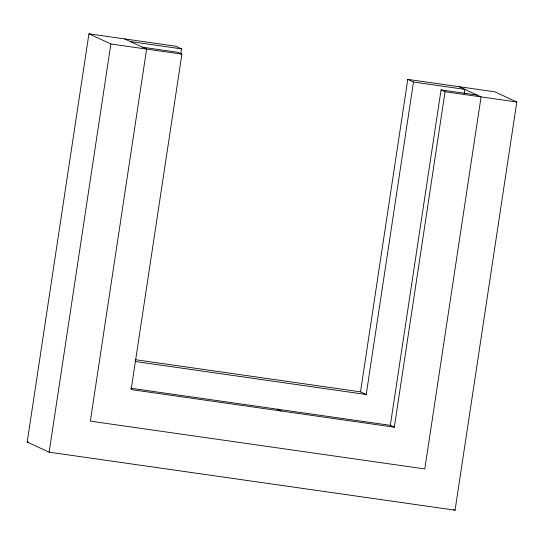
<?xml version="1.0" encoding="UTF-8"?>
<svg xmlns="http://www.w3.org/2000/svg" width="544" height="544" viewBox="0 0 544 544"><rect width="100%" height="100%" fill="white"/><g stroke="black" fill="none" stroke-linecap="round" stroke-linejoin="round"><path stroke-width="0.82" d="M407.776 79.376L413.481 82.022L366.221 394.509L360.516 391.857L407.776 79.376L494.856 91.82L516.8 101.993L455.07 510.184L49.144 452.18L27.2 442.007L88.93 33.816L175.794 46.226L181.506 48.878L180.744 53.917M49.144 452.18L110.881 43.989L88.93 33.816M142.616 47.246L177.895 52.285L181.893 54.142L131.158 389.579L394.318 427.183L445.053 91.739L441.055 89.889L390.327 425.326L394.318 427.183M464.195 93.554L464.828 89.359L413.481 82.022M130.376 41.568L181.506 48.878M441.055 89.889L477.068 95.037M110.881 43.989L181.893 54.142M445.053 91.739L516.8 101.993M135.259 359.672L360.516 391.857M135.089 361.481L366.221 394.509M130.519 388.205L390.327 425.326M27.2 442.007L28.88 442.245M459.122 86.714L481.066 96.886L424.796 468.935L90.345 421.144L146.615 49.096L124.664 38.923M277.236 409.17L281.234 411.026M453.553 509.483L455.07 510.184"/></g></svg>
